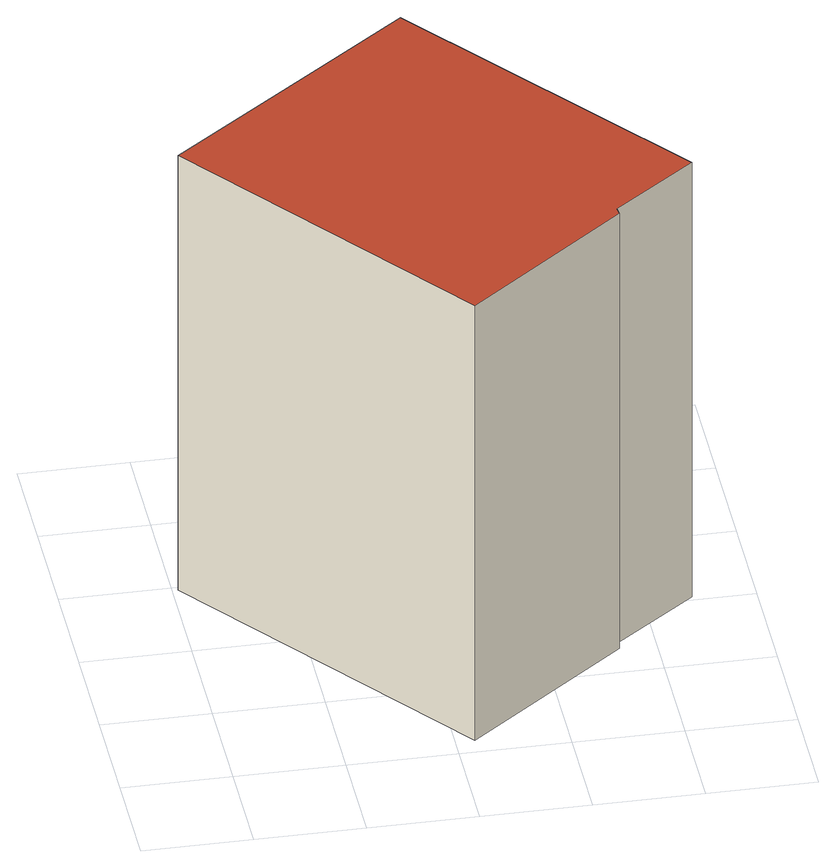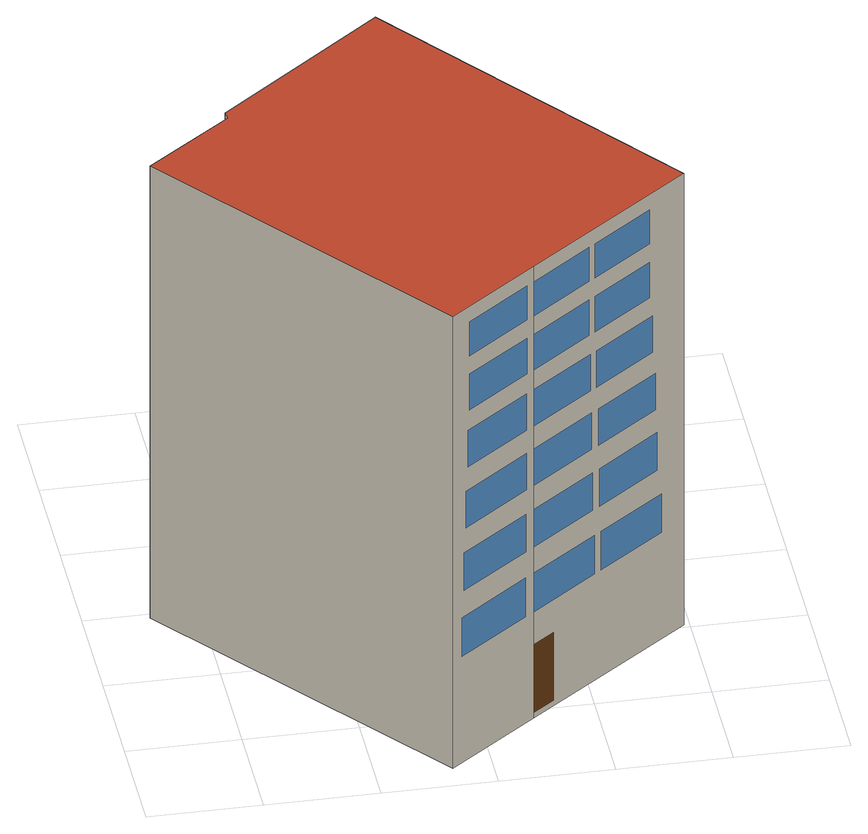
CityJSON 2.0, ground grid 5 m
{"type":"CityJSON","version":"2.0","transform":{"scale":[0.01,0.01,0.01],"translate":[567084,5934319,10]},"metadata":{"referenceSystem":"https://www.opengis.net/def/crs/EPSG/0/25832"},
"CityObjects":{
"building1":{"type":"Building","attributes":{"Gemeindeschluessel":"02100114","Geometrietyp2DReferenz":"3000","function":"31001_2010","roofType":"1000","measuredHeight":22.75,"storeysAboveGround":7},"address":[{"country":"Germany","locality":"Hamburg","thoroughfareNumber":"32","thoroughfareName":"Steindamm"}],"geometry":[{"type":"MultiSurface","lod":"3","boundaries":[[[0,1,2,3,4,5,6,7,8,9,10,11,12,13,14,15,16,17,18,19,20,21,22,23,24,25,26,27,28,29,30,31],[32,33,34,35],[36,37,38,39],[40,41,42,43],[44,45,46,47],[48,49,50,51],[52,53,54,55]],[[24,23,26,25]],[[20,19,22,21]],[[34,33,32,35]],[[16,15,18,17]],[[38,37,36,39]],[[12,11,14,13]],[[42,41,40,43]],[[8,7,10,9]],[[46,45,44,47]],[[4,3,6,5]],[[50,49,48,51]],[[0,31,2,1]],[[54,53,52,55]],[[30,56,57,27],[58,59,60,61],[62,63,64,65],[66,67,68,69],[70,71,72,73],[74,75,76,77],[78,79,80,81]],[[58,61,60,59]],[[65,64,63,62]],[[69,68,67,66]],[[70,73,72,71]],[[77,76,75,74]],[[81,80,79,78]],[[82,83,84,85]],[[83,86,87,84]],[[86,29,28,87]],[[88,82,85,89]],[[89,57,56,88]],[[89,85,84,87,28,27,57]],[[56,30,29,86,83,82,88]]],"semantics":{"surfaces":[{"type":"WallSurface"},{"type":"Door"},{"type":"Window"},{"type":"GroundSurface"},{"type":"RoofSurface"}],"values":[0,1,2,2,2,2,2,2,2,2,2,2,2,2,0,2,2,2,2,2,2,0,0,0,0,0,3,4]}}]}
},
"vertices":[
[494,1843,2226],[494,1843,2054],[768,2056,2054],[768,2056,1962],[494,1843,1962],[494,1843,1782],[768,2056,1782],[768,2056,1683],[488,1838,1683],[488,1838,1499],[768,2056,1499],[768,2056,1384],[482,1834,1384],[482,1834,1200],[768,2056,1200],[768,2056,1080],[477,1830,1080],[477,1830,891],[768,2056,891],[768,2056,759],[468,1823,759],[468,1823,564],[768,2056,564],[768,2056,398],[672,1981,398],[672,1981,56],[768,2056,56],[768,2056,28],[25,1479,28],[25,1479,2303],[768,2056,2303],[768,2056,2226],[435,1798,564],[435,1798,759],[136,1565,759],[136,1565,564],[444,1805,891],[444,1805,1080],[157,1581,1080],[157,1581,891],[449,1809,1200],[449,1809,1384],[165,1587,1384],[165,1587,1200],[459,1816,1499],[459,1816,1683],[180,1599,1683],[180,1599,1499],[466,1821,1782],[466,1821,1962],[195,1611,1962],[195,1611,1782],[466,1821,2054],[466,1821,2226],[195,1611,2226],[195,1611,2054],[1170,2368,2303],[1170,2368,28],[809,2088,759],[809,2088,564],[1126,2335,564],[1126,2335,759],[807,2087,891],[1114,2326,891],[1114,2326,1080],[807,2087,1080],[806,2085,1200],[1106,2319,1200],[1106,2319,1384],[806,2085,1384],[804,2084,1683],[804,2084,1499],[1094,2310,1499],[1094,2310,1683],[802,2082,1782],[1087,2304,1782],[1087,2304,1962],[802,2082,1962],[802,2082,2054],[1087,2304,2054],[1087,2304,2226],[802,2082,2226],[1828,724,2303],[1833,687,2303],[1833,687,28],[1828,724,28],[1085,89,2303],[1085,89,28],[2215,1024,2303],[2215,1024,28]
]}
